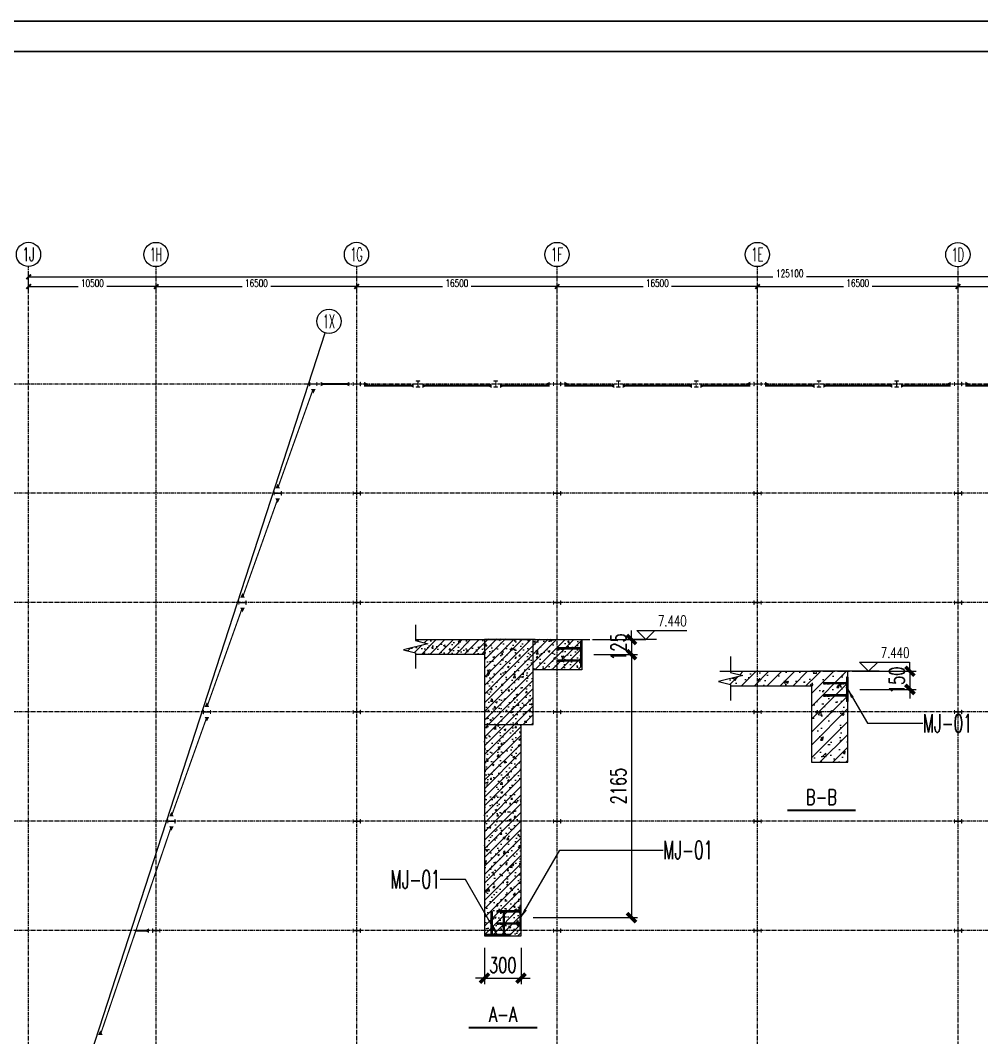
# Model space of a CAD drawing. Extents: x 782294 to 1727252, y -631030 to 17645.
# Drawn here: x 1220017 to 1299147, y -209742 to -125993 of the extents above; entities that cross this region are included whole.
import ezdxf
from ezdxf.enums import TextEntityAlignment as Align

# ---------------------------------------------------------------- set-up
doc = ezdxf.new("R2010")
doc.units = 0
for name, pattern in [('CENTER', [2, 1.25, -0.25, 0.25, -0.25]), ('ZN-CENTER', [2, 1.25, -0.25, 0.25, -0.25]), ('ZN-DOTE', [2.42, 2, -0.2, 0.02, -0.2])]:
    doc.linetypes.add(name, pattern=pattern)
doc.layers.get('Defpoints').update_dxf_attribs({"color": 210})
for name, color, linetype in [('!ZN1-填充-8', 8, 'Continuous'), ('!ZN2-WALL-5', 5, 'Continuous'), ('!ZN3-铝板幕墙-3', 3, 'Continuous'), ('!ZN6-轴线-1', 1, 'ZN-CENTER'), ('!ZN7-符号-173', 173, 'Continuous'), ('0-cxFrame', 155, 'Continuous'), ('20剖面图$0$PUB_HATCH', 8, 'Continuous'), ('2钢材断面', 2, 'Continuous'), ('3符号', 3, 'Continuous'), ('40钢材投影', 40, 'Continuous'), ('ALT_CEN-0-30', 1, 'CENTER'), ('DIM', 173, 'Continuous'), ('DOTE', 1, 'CENTER'), ('TEXT', 7, 'Continuous'), ('结构轮廓线', 1, 'Continuous')]:
    doc.layers.add(name, color=color, linetype=linetype)
for name, color, linetype, lineweight in [('0-cxText', 131, 'Continuous', 25), ('S-bea', 40, 'Continuous', 0), ('S-col', 2, 'Continuous', 0), ('梁', 4, 'Continuous', 18)]:
    doc.layers.add(name, color=color, linetype=linetype, lineweight=lineweight)
doc.styles.add('_TCH_AXIS', font='COMPLEX', dxfattribs={"bigfont": 'GBCBIG'})
doc.styles.add('cx_tuming', font='simhei.ttf')
doc.styles.add('cx_tuqian1', font='')
doc.styles.add('DHTEXT-1', font='romans.shx', dxfattribs={"width": 0.7, "bigfont": 'chinese.shx'})
doc.styles.add('卓越符号', font='ROMANS.shx', dxfattribs={"width": 0.7, "bigfont": 'CHINESE.shx'})
doc.styles.add('黑体', font='simhei.ttf', dxfattribs={"height": 12})
doc.styles.get('cx_tuqian1').set_extended_font_data('SimSun')
doc.dimstyles.new('ZN250', dxfattribs={"dimscale": 250, "dimtxt": 2.5, "dimasz": 1.5, "dimexe": 1, "dimexo": 2, "dimgap": 0.9, "dimtad": 1, "dimdec": 0, "dimdsep": 46, "dimtxsty": 'DHTEXT-1', "dimblk": 'ARCHTICK', "dimcen": 2.5, "dimclrd": 173, "dimclre": 173, "dimclrt": 7, "dimazin": 2, "dimtfac": 1, "dimtdec": 0, "dimtix": 1, "dimtmove": 2, "dimatfit": 3, "dimfxl": 0, "dimarcsym": 0})
doc.dimstyles.new('ZN50', dxfattribs={"dimscale": 50, "dimtxt": 2.5, "dimasz": 1.5, "dimexe": 1, "dimexo": 2, "dimgap": 0.9, "dimtad": 1, "dimdec": 0, "dimdsep": 46, "dimtxsty": 'DHTEXT-1', "dimblk": 'ARCHTICK', "dimcen": 2.5, "dimclrd": 173, "dimclre": 173, "dimclrt": 7, "dimazin": 2, "dimtfac": 1, "dimtdec": 0, "dimtix": 1, "dimtmove": 2, "dimatfit": 3, "dimfxl": 0, "dimtolj": 1, "dimtzin": 12, "dimarcsym": 0})
pattern_1 = [(45, (62317.96, 63234.193), (-35.35534, 35.35534), []), (50, (62317.96, 63234.19), (143.45204, -12.55043), [15, -165]), (355, (62317.96, 63234.2), (-27.75027, 150.43843), [12, -132]), (100.4514, (62329.92, 63233.15), (115.70188, 137.8879), [12.74804, -140.22842]), (46.1842, (62317.96, 63274.2), (213.4482, -33.1038), [22.5, -247.5]), (96.6356, (62335.75, 63271.43), (186.93254, 194.82357), [19.12206, -210.3426]), (351.1842, (62317.96, 63274.2), (186.9324, 194.8237), [18, -198]), (21, (62337.96, 63264.19), (119.38141, -80.52378), [15, -165]), (326, (62337.96, 63264.2), (48.66307, 145.03), [12, -132]), (71.4514, (62347.91, 63257.48), (168.04453, 64.5061), [12.74804, -140.22842]), (37.5, (62317.96, 63234.193), (2.43197, 66.57877), [0, -130.4, 0, -134, 0, -132.5]), (7.5, (62317.96, 63234.19), (52.61391, 78.88234), [0, -76.4, 0, -127.4, 0, -50.5]), (327.5, (62273.36, 63234.193), (106.764487, -4.510974), [0, -50, 0, -156, 0, -207]), (317.5, (62253.36, 63234.19), (116.63723, 20.021), [0, -65, 0, -103.6, 0, -147])]

# ---------------------------------------------------------------- blocks, each defined once
blk = doc.blocks.new('TK22.A1 L(Dragon)')
at = {"layer": '0-cxFrame', "color": 7, "const_width": 0.5}
blk.add_lwpolyline([(0, 0), (-841, 0), (-841, 594), (0, 594)], close=True, dxfattribs=at)
at = {"layer": '0-cxFrame', "const_width": 0.5}
blk.add_lwpolyline([(-80, 10), (-821, 10), (-821, 584), (-80, 584)], close=True, dxfattribs=at)
at = {"style": '黑体', "flags": 4}
blk.add_attdef('图幅', text='', height=3.3, dxfattribs=at).set_placement((-40, 3), align=Align.RIGHT)
at = {"layer": '0-cxText', "flags": 4}
for tag, height, style, p in [('建设单位', 3.5, 'cx_tuming', (-45, 240)), ('项目名称', 3.5, 'cx_tuming', (-45, 210)), ('子项名称', 3.5, 'cx_tuming', (-45, 180)), ('工程编号', 3.3, 'cx_tuqian1', (-35, 165)), ('图名1', 3.5, 'cx_tuming', (-45, 87)), ('图名2', 3.5, 'cx_tuming', (-45, 79)), ('图名3', 3.5, 'cx_tuming', (-45, 71)), ('出图日期', 3.3, 'cx_tuqian1', (-39, 60)), ('专业', 3.3, 'cx_tuqian1', (-55, 52)), ('图号', 3.3, 'cx_tuqian1', (-55, 44)), ('版次', 3.3, 'cx_tuqian1', (-20, 44))]:
    blk.add_attdef(tag, text='', height=height, dxfattribs=dict(at, style=style)).set_placement(p, align=Align.MIDDLE)
at = {"layer": 'Defpoints', "color": 6, "flags": 4}
for tag, height, style, p in [('tufu', 3.3, '黑体', (-12, 12)), ('dwfname', 4, 'cx_tuqian1', (-80, 3))]:
    blk.add_attdef(tag, text='', height=height, dxfattribs=dict(at, style=style)).set_placement(p, align=Align.RIGHT)
blk = doc.blocks.new('_ArchTick')
at = {"color": 0, "linetype": 'ByBlock', "const_width": 0.4}
blk.add_lwpolyline([(-0.5, -0.5), (0.5, 0.5)], dxfattribs=at)
blk = doc.blocks.new('*D1350')
at = {"layer": 'Defpoints', "color": 0, "ltscale": 2500, "transparency": 16777216}
for p in [(10500, 98027), (0, 97120), (10500, 97120)]:
    blk.add_point(p, dxfattribs=at)
at = {"layer": 'DIM', "color": 173, "linetype": 'ByBlock', "lineweight": -2, "ltscale": 2500, "transparency": 16777216}
for p, q in [((0, 97620), (0, 98277)), ((0, 98027), (4077, 98027)), ((10500, 98027), (6423, 98027)), ((10500, 97620), (10500, 98277))]:
    blk.add_line(p, q, dxfattribs=at)
at = {"layer": 'DIM', "color": 173, "lineweight": -2, "ltscale": 2500, "transparency": 16777216, "xscale": 375, "yscale": 375, "zscale": 375, "rotation": 180}
blk.add_blockref('_ArchTick', (0, 98027), dxfattribs=at)
at = {"layer": 'DIM', "color": 173, "lineweight": -2, "ltscale": 2500, "transparency": 16777216, "xscale": 375, "yscale": 375, "zscale": 375}
blk.add_blockref('_ArchTick', (10500, 98027), dxfattribs=at)
at = {"layer": 'DIM', "color": 7, "ltscale": 2500, "transparency": 16777216, "insert": (5250, 98302), "char_height": 625, "attachment_point": 5, "style": 'DHTEXT-1'}
blk.add_mtext('10500', dxfattribs=at)
blk = doc.blocks.new('*D1351')
at = {"layer": 'Defpoints', "color": 0, "ltscale": 2500, "transparency": 16777216}
for p in [(27000, 98027), (10500, 97120), (27000, 97120)]:
    blk.add_point(p, dxfattribs=at)
at = {"layer": 'DIM', "color": 173, "linetype": 'ByBlock', "lineweight": -2, "ltscale": 2500, "transparency": 16777216}
for p, q in [((10500, 97620), (10500, 98277)), ((10500, 98027), (17577, 98027)), ((27000, 98027), (19923, 98027)), ((27000, 97620), (27000, 98277))]:
    blk.add_line(p, q, dxfattribs=at)
at = {"layer": 'DIM', "color": 173, "lineweight": -2, "ltscale": 2500, "transparency": 16777216, "xscale": 375, "yscale": 375, "zscale": 375, "rotation": 180}
blk.add_blockref('_ArchTick', (10500, 98027), dxfattribs=at)
at = {"layer": 'DIM', "color": 173, "lineweight": -2, "ltscale": 2500, "transparency": 16777216, "xscale": 375, "yscale": 375, "zscale": 375}
blk.add_blockref('_ArchTick', (27000, 98027), dxfattribs=at)
at = {"layer": 'DIM', "color": 7, "ltscale": 2500, "transparency": 16777216, "insert": (18750, 98302), "char_height": 625, "attachment_point": 5, "style": 'DHTEXT-1'}
blk.add_mtext('16500', dxfattribs=at)
blk = doc.blocks.new('*D1358')
at = {"layer": 'Defpoints', "color": 0, "ltscale": 2500, "transparency": 16777216}
for p in [(43500, 98027), (27000, 97120), (43500, 97120)]:
    blk.add_point(p, dxfattribs=at)
at = {"layer": 'DIM', "color": 173, "linetype": 'ByBlock', "lineweight": -2, "ltscale": 2500, "transparency": 16777216}
for p, q in [((27000, 97620), (27000, 98277)), ((27000, 98027), (34077, 98027)), ((43500, 98027), (36423, 98027)), ((43500, 97620), (43500, 98277))]:
    blk.add_line(p, q, dxfattribs=at)
at = {"layer": 'DIM', "color": 173, "lineweight": -2, "ltscale": 2500, "transparency": 16777216, "xscale": 375, "yscale": 375, "zscale": 375, "rotation": 180}
blk.add_blockref('_ArchTick', (27000, 98027), dxfattribs=at)
at = {"layer": 'DIM', "color": 173, "lineweight": -2, "ltscale": 2500, "transparency": 16777216, "xscale": 375, "yscale": 375, "zscale": 375}
blk.add_blockref('_ArchTick', (43500, 98027), dxfattribs=at)
at = {"layer": 'DIM', "color": 7, "ltscale": 2500, "transparency": 16777216, "insert": (35250, 98302), "char_height": 625, "attachment_point": 5, "style": 'DHTEXT-1'}
blk.add_mtext('16500', dxfattribs=at)
blk = doc.blocks.new('*D1359')
at = {"layer": 'Defpoints', "color": 0, "ltscale": 2500, "transparency": 16777216}
for p in [(60000, 98027), (43500, 97120), (60000, 97120)]:
    blk.add_point(p, dxfattribs=at)
at = {"layer": 'DIM', "color": 173, "linetype": 'ByBlock', "lineweight": -2, "ltscale": 2500, "transparency": 16777216}
for p, q in [((43500, 97620), (43500, 98277)), ((43500, 98027), (50577, 98027)), ((60000, 98027), (52923, 98027)), ((60000, 97620), (60000, 98277))]:
    blk.add_line(p, q, dxfattribs=at)
at = {"layer": 'DIM', "color": 173, "lineweight": -2, "ltscale": 2500, "transparency": 16777216, "xscale": 375, "yscale": 375, "zscale": 375, "rotation": 180}
blk.add_blockref('_ArchTick', (43500, 98027), dxfattribs=at)
at = {"layer": 'DIM', "color": 173, "lineweight": -2, "ltscale": 2500, "transparency": 16777216, "xscale": 375, "yscale": 375, "zscale": 375}
blk.add_blockref('_ArchTick', (60000, 98027), dxfattribs=at)
at = {"layer": 'DIM', "color": 7, "ltscale": 2500, "transparency": 16777216, "insert": (51750, 98302), "char_height": 625, "attachment_point": 5, "style": 'DHTEXT-1'}
blk.add_mtext('16500', dxfattribs=at)
blk = doc.blocks.new('*D1360')
at = {"layer": 'Defpoints', "color": 0, "ltscale": 2500, "transparency": 16777216}
for p in [(76500, 98027), (60000, 97120), (76500, 97120)]:
    blk.add_point(p, dxfattribs=at)
at = {"layer": 'DIM', "color": 173, "linetype": 'ByBlock', "lineweight": -2, "ltscale": 2500, "transparency": 16777216}
for p, q in [((60000, 97620), (60000, 98277)), ((60000, 98027), (67077, 98027)), ((76500, 98027), (69423, 98027)), ((76500, 97620), (76500, 98277))]:
    blk.add_line(p, q, dxfattribs=at)
at = {"layer": 'DIM', "color": 173, "lineweight": -2, "ltscale": 2500, "transparency": 16777216, "xscale": 375, "yscale": 375, "zscale": 375, "rotation": 180}
blk.add_blockref('_ArchTick', (60000, 98027), dxfattribs=at)
at = {"layer": 'DIM', "color": 173, "lineweight": -2, "ltscale": 2500, "transparency": 16777216, "xscale": 375, "yscale": 375, "zscale": 375}
blk.add_blockref('_ArchTick', (76500, 98027), dxfattribs=at)
at = {"layer": 'DIM', "color": 7, "ltscale": 2500, "transparency": 16777216, "insert": (68250, 98302), "char_height": 625, "attachment_point": 5, "style": 'DHTEXT-1'}
blk.add_mtext('16500', dxfattribs=at)
blk = doc.blocks.new('*D1361')
at = {"layer": 'Defpoints', "color": 0, "ltscale": 2500, "transparency": 16777216}
for p in [(93000, 98027), (76500, 97120), (93000, 97120)]:
    blk.add_point(p, dxfattribs=at)
at = {"layer": 'DIM', "color": 173, "linetype": 'ByBlock', "lineweight": -2, "ltscale": 2500, "transparency": 16777216}
for p, q in [((76500, 97620), (76500, 98277)), ((76500, 98027), (83577, 98027)), ((93000, 98027), (85923, 98027)), ((93000, 97620), (93000, 98277))]:
    blk.add_line(p, q, dxfattribs=at)
at = {"layer": 'DIM', "color": 173, "lineweight": -2, "ltscale": 2500, "transparency": 16777216, "xscale": 375, "yscale": 375, "zscale": 375, "rotation": 180}
blk.add_blockref('_ArchTick', (76500, 98027), dxfattribs=at)
at = {"layer": 'DIM', "color": 173, "lineweight": -2, "ltscale": 2500, "transparency": 16777216, "xscale": 375, "yscale": 375, "zscale": 375}
blk.add_blockref('_ArchTick', (93000, 98027), dxfattribs=at)
at = {"layer": 'DIM', "color": 7, "ltscale": 2500, "transparency": 16777216, "insert": (84750, 98302), "char_height": 625, "attachment_point": 5, "style": 'DHTEXT-1'}
blk.add_mtext('16500', dxfattribs=at)
blk = doc.blocks.new('*D1370')
at = {"layer": 'Defpoints', "color": 0, "ltscale": 2500, "transparency": 16777216}
for p in [(125100, 98827), (0, 97220), (125100, 97220)]:
    blk.add_point(p, dxfattribs=at)
at = {"layer": 'DIM', "color": 173, "linetype": 'ByBlock', "lineweight": -2, "ltscale": 2500, "transparency": 16777216}
for p, q in [((0, 97720), (0, 99077)), ((0, 98827), (61269, 98827)), ((125100, 98827), (64031, 98827)), ((125100, 97720), (125100, 99077))]:
    blk.add_line(p, q, dxfattribs=at)
at = {"layer": 'DIM', "color": 173, "lineweight": -2, "ltscale": 2500, "transparency": 16777216, "xscale": 375, "yscale": 375, "zscale": 375, "rotation": 180}
blk.add_blockref('_ArchTick', (0, 98827), dxfattribs=at)
at = {"layer": 'DIM', "color": 173, "lineweight": -2, "ltscale": 2500, "transparency": 16777216, "xscale": 375, "yscale": 375, "zscale": 375}
blk.add_blockref('_ArchTick', (125100, 98827), dxfattribs=at)
at = {"layer": 'DIM', "color": 7, "ltscale": 2500, "transparency": 16777216, "insert": (62650, 99102), "char_height": 625, "attachment_point": 5, "style": 'DHTEXT-1'}
blk.add_mtext('125100', dxfattribs=at)
blk = doc.blocks.new('卓越-轴号')
blk.add_circle((0, 0), 4)
at = {"color": 0, "style": '_TCH_AXIS', "width": 1.041667, "flags": 8}
blk.add_attdef('A', text='', height=4.48, dxfattribs=at).set_placement((-2, -2.24), (2, -2.24), align=Align.FIT)
blk = doc.blocks.new('*U28')
at = {"const_width": 0.7}
blk.add_lwpolyline([(-11.29, 0), (11.29, 0)], dxfattribs=at)
at = {"color": 0, "style": '卓越符号', "width": 0.7, "flags": 8}
blk.add_attdef('图名', text='', height=5, dxfattribs=at).set_placement((0, 1.85), align=Align.CENTER)
blk.add_attdef('比例', (14.09, 1.85), '', height=4, dxfattribs=at)
blk = doc.blocks.new('A$Cec10f56f')
at = {"layer": '!ZN1-填充-8'}
h = blk.add_hatch(color=252, dxfattribs=at)
h.dxf.hatch_style = 1
h.paths.add_polyline_path([(10, 55), (10, 62.9), (18, 55)])
h = blk.add_hatch(color=252, dxfattribs=at)
h.dxf.hatch_style = 1
h.paths.add_polyline_path([(18, 55), (18, 45), (10, 45), (10, 55)])
h = blk.add_hatch(color=252, dxfattribs=at)
h.dxf.hatch_style = 1
h.paths.add_polyline_path([(10, 45), (10, 37.1), (18, 45)])
h = blk.add_hatch(color=252, dxfattribs=at)
h.dxf.hatch_style = 1
h.paths.add_polyline_path([(10, -45), (10, -37.1), (18, -45)])
h = blk.add_hatch(color=252, dxfattribs=at)
h.dxf.hatch_style = 1
h.paths.add_polyline_path([(18, -45), (18, -55), (10, -55), (10, -45)])
h = blk.add_hatch(color=252, dxfattribs=at)
h.dxf.hatch_style = 1
h.paths.add_polyline_path([(10, -55), (10, -62.9), (18, -55)])
at = {"layer": '2钢材断面'}
for p, q in [((0, 100), (10, 100)), ((0, 100), (0, -100)), ((10, 100), (10, 45)), ((10, 45), (10, -44)), ((10, -44), (10, -100)), ((0, -100), (10, -100))]:
    blk.add_line(p, q, dxfattribs=at)
at = {"layer": '40钢材投影'}
for p, q in [((18, 55), (10, 62.9)), ((10, 55), (200, 55)), ((10, 45), (200, 45)), ((18, 45), (10, 37.1)), ((200, 55), (200, 45)), ((18, -45), (10, -37.1)), ((10, -45), (200, -45)), ((10, -55), (200, -55)), ((18, -55), (10, -62.9)), ((200, -45), (200, -55))]:
    blk.add_line(p, q, dxfattribs=at)
for points in [[(172, 45), (150, 45), (150, 55), (200, 55), (200, 45), (184, 45)], [(172, -55), (150, -55), (150, -45), (200, -45), (200, -55), (184, -55)]]:
    blk.add_lwpolyline(points, dxfattribs=at)
at = {"layer": 'ALT_CEN-0-30', "ltscale": 0.3}
for p, q in [((0, 50), (197.8, 50)), ((0, -50), (197.8, -50))]:
    blk.add_line(p, q, dxfattribs=at)
blk = doc.blocks.new('*D286')
at = {"layer": 'Defpoints', "color": 0, "ltscale": 500, "transparency": 16777216}
for p in [(0, 0), (300, 0), (300, -348.4)]:
    blk.add_point(p, dxfattribs=at)
at = {"layer": 'DIM', "color": 173, "linetype": 'ByBlock', "lineweight": -2, "ltscale": 500, "transparency": 16777216}
for p, q in [((0, -100), (0, -398.4)), ((300, -100), (300, -398.4)), ((0, -348.4), (-75, -348.4)), ((0, -348.4), (300, -348.4)), ((300, -348.4), (375, -348.4))]:
    blk.add_line(p, q, dxfattribs=at)
at = {"layer": 'DIM', "color": 173, "lineweight": -2, "ltscale": 500, "transparency": 16777216, "xscale": 75, "yscale": 75, "zscale": 75}
blk.add_blockref('_ArchTick', (0, -348.4), dxfattribs=at)
at = {"layer": 'DIM', "color": 173, "lineweight": -2, "ltscale": 500, "transparency": 16777216, "xscale": 75, "yscale": 75, "zscale": 75, "rotation": 180}
blk.add_blockref('_ArchTick', (300, -348.4), dxfattribs=at)
at = {"layer": 'DIM', "color": 7, "ltscale": 500, "transparency": 16777216, "insert": (150, -240.9), "char_height": 125, "attachment_point": 5, "style": 'DHTEXT-1'}
blk.add_mtext('\\A1;300', dxfattribs=at)
blk = doc.blocks.new('*D287')
at = {"layer": 'Defpoints', "color": 0, "ltscale": 500, "transparency": 16777216}
for p in [(800, 2440), (800, 2315), (1209.7, 2315)]:
    blk.add_point(p, dxfattribs=at)
at = {"layer": 'DIM', "color": 173, "linetype": 'ByBlock', "lineweight": -2, "ltscale": 500, "transparency": 16777216}
for p, q in [((1209.7, 2440), (1209.7, 2515)), ((900, 2440), (1259.7, 2440)), ((1209.7, 2440), (1209.7, 2315)), ((900, 2315), (1259.7, 2315)), ((1209.7, 2315), (1209.7, 2240))]:
    blk.add_line(p, q, dxfattribs=at)
at = {"layer": 'DIM', "color": 173, "lineweight": -2, "ltscale": 500, "transparency": 16777216, "xscale": 75, "yscale": 75, "zscale": 75}
for p, rotation in [((1209.7, 2440), 270), ((1209.7, 2315), 90)]:
    blk.add_blockref('_ArchTick', p, dxfattribs=dict(at, rotation=rotation))
at = {"layer": 'DIM', "color": 7, "ltscale": 500, "transparency": 16777216, "insert": (1102.2, 2377.5), "char_height": 125, "attachment_point": 5, "rotation": 90, "style": 'DHTEXT-1'}
blk.add_mtext('\\A1;125', dxfattribs=at)
blk = doc.blocks.new('*D288')
at = {"layer": 'Defpoints', "color": 0, "ltscale": 500, "transparency": 16777216}
for p in [(800, 2315), (299.9, 150), (1209.7, 150)]:
    blk.add_point(p, dxfattribs=at)
at = {"layer": 'DIM', "color": 173, "linetype": 'ByBlock', "lineweight": -2, "ltscale": 500, "transparency": 16777216}
for p, q in [((900, 2315), (1259.7, 2315)), ((1209.7, 2315), (1209.7, 150)), ((399.9, 150), (1259.7, 150))]:
    blk.add_line(p, q, dxfattribs=at)
at = {"layer": 'DIM', "color": 173, "lineweight": -2, "ltscale": 500, "transparency": 16777216, "xscale": 75, "yscale": 75, "zscale": 75}
for p, rotation in [((1209.7, 2315), 90), ((1209.7, 150), 270)]:
    blk.add_blockref('_ArchTick', p, dxfattribs=dict(at, rotation=rotation))
at = {"layer": 'DIM', "color": 7, "ltscale": 500, "transparency": 16777216, "insert": (1102.2, 1232.5), "char_height": 125, "attachment_point": 5, "rotation": 90, "style": 'DHTEXT-1'}
blk.add_mtext('\\A1;2165', dxfattribs=at)
blk = doc.blocks.new('*U24')
at = {"ltscale": 10}
blk.add_line((3.48, 0), (-6.85, 0), dxfattribs=at)
blk.add_lwpolyline([(3, 3), (0, 0), (-3, 3), (13.45, 3)])
at = {"color": 0, "style": '卓越符号', "width": 0.7, "flags": 8}
blk.add_attdef('±0.000', text='', height=3.5, dxfattribs=at).set_placement((13.45, 4.35), align=Align.RIGHT)
blk = doc.blocks.new('*D31')
at = {"layer": 'Defpoints', "color": 0, "ltscale": 500, "transparency": 16777216}
for p in [(1480489.7, -114087.9), (1480489.7, -114237.9), (1481001.1, -114237.9)]:
    blk.add_point(p, dxfattribs=at)
at = {"layer": 'DIM', "color": 173, "linetype": 'ByBlock', "lineweight": -2, "ltscale": 500, "transparency": 16777216}
for p, q in [((1481001.1, -114087.9), (1481001.1, -114012.9)), ((1480589.7, -114087.9), (1481051.1, -114087.9)), ((1481001.1, -114087.9), (1481001.1, -114237.9)), ((1480589.7, -114237.9), (1481051.1, -114237.9)), ((1481001.1, -114237.9), (1481001.1, -114312.9))]:
    blk.add_line(p, q, dxfattribs=at)
at = {"layer": 'DIM', "color": 173, "lineweight": -2, "ltscale": 500, "transparency": 16777216, "xscale": 75, "yscale": 75, "zscale": 75}
for p, rotation in [((1481001.1, -114087.9), 270), ((1481001.1, -114237.9), 90)]:
    blk.add_blockref('_ArchTick', p, dxfattribs=dict(at, rotation=rotation))
at = {"layer": 'DIM', "color": 7, "ltscale": 500, "transparency": 16777216, "insert": (1480893.6, -114162.9), "char_height": 125, "attachment_point": 5, "rotation": 90, "style": 'DHTEXT-1'}
blk.add_mtext('\\A1;150', dxfattribs=at)
blk = doc.blocks.new('20250922143512')
at = {"layer": 'S-col'}
blk.add_lwpolyline([(-0.37, -0.19), (-0.37, 0.19), (-0.36, 0.19), (-0.36, 0), (0.36, 0), (0.36, 0.19), (0.38, 0.19), (0.38, -0.19), (0.36, -0.19), (0.36, -0.01), (-0.36, -0.01), (-0.36, -0.19)], close=True, dxfattribs=at)
blk = doc.blocks.new('A$Ccfb95ebe')
at = {"layer": 'S-bea'}
for points in [[(23431, 89585, 375, 0, 0), (23431, 89210, 375, 0, 0)], [(24031, 90000, 375, 0, 0), (24406, 90000, 375, 0, 0)], [(26400, 90000, 375, 0, 0), (26025, 90000, 375, 0, 0)], [(26400, 90000, 375, 0, 0), (26025, 90000, 375, 0, 0)], [(27600, 90000, 375, 0, 0), (27975, 90000, 375, 0, 0)], [(31700, 89863, 375, 0, 0), (31325, 89863, 375, 0, 0)], [(32400, 89863, 375, 0, 0), (32775, 89863, 375, 0, 0)], [(38100, 89863, 375, 0, 0), (37725, 89863, 375, 0, 0)], [(38800, 89863, 375, 0, 0), (39175, 89863, 375, 0, 0)], [(42900, 90000, 375, 0, 0), (42525, 90000, 375, 0, 0)], [(42900, 90000, 375, 0, 0), (42525, 90000, 375, 0, 0)], [(44100, 90000, 375, 0, 0), (44475, 90000, 375, 0, 0)], [(48200, 89863, 375, 0, 0), (47825, 89863, 375, 0, 0)], [(48900, 89863, 375, 0, 0), (49275, 89863, 375, 0, 0)], [(54600, 89863, 375, 0, 0), (54225, 89863, 375, 0, 0)], [(55300, 89863, 375, 0, 0), (55675, 89863, 375, 0, 0)], [(59400, 90000, 375, 0, 0), (59025, 90000, 375, 0, 0)], [(59400, 90000, 375, 0, 0), (59025, 90000, 375, 0, 0)], [(60600, 90000, 375, 0, 0), (60975, 90000, 375, 0, 0)], [(64700, 89863, 375, 0, 0), (64325, 89863, 375, 0, 0)], [(65400, 89863, 375, 0, 0), (65775, 89863, 375, 0, 0)], [(71100, 89863, 375, 0, 0), (70725, 89863, 375, 0, 0)], [(71800, 89863, 375, 0, 0), (72175, 89863, 375, 0, 0)], [(75900, 90000, 375, 0, 0), (75525, 90000, 375, 0, 0)], [(75900, 90000, 375, 0, 0), (75525, 90000, 375, 0, 0)], [(77100, 90000, 375, 0, 0), (77475, 90000, 375, 0, 0)], [(20500, 81415, 375, 0, 0), (20500, 81790, 375, 0, 0)], [(20500, 80585, 375, 0, 0), (20500, 80210, 375, 0, 0)], [(17600, 72415, 375, 0, 0), (17600, 72790, 375, 0, 0)], [(17600, 71585, 375, 0, 0), (17600, 71210, 375, 0, 0)], [(14670, 63415, 375, 0, 0), (14670, 63790, 375, 0, 0)], [(14670, 62585, 375, 0, 0), (14670, 62210, 375, 0, 0)], [(11750, 54415, 375, 0, 0), (11750, 54790, 375, 0, 0)], [(11750, 53585, 375, 0, 0), (11750, 53210, 375, 0, 0)], [(9900, 45000, 375, 0, 0), (9525, 45000, 375, 0, 0)], [(9900, 45000, 375, 0, 0), (9525, 45000, 375, 0, 0)], [(5900, 36415, 375, 0, 0), (5900, 36790, 375, 0, 0)]]:
    blk.add_lwpolyline(points, format="xyseb", dxfattribs=at)
at = {"layer": 'S-bea', "const_width": 150}
for points in [[(24031, 90000), (26400, 90000)], [(27600, 89863), (31700, 89863)], [(32400, 89863), (38100, 89863)], [(38800, 89863), (42900, 89863)], [(44100, 89863), (48200, 89863)], [(48900, 89863), (54600, 89863)], [(55300, 89863), (59400, 89863)], [(60600, 89863), (64700, 89863)], [(65400, 89863), (71100, 89863)], [(71800, 89863), (75900, 89863)], [(77100, 89863), (81200, 89863)], [(9900, 45000), (8825, 45000)]]:
    blk.add_lwpolyline(points, dxfattribs=at)
at = {"layer": 'S-col'}
for points in [[(23131, 89850), (23131, 90150), (23143, 90150), (23143, 90004), (23719, 90004), (23719, 90150), (23731, 90150), (23731, 89850), (23719, 89850), (23719, 89996), (23143, 89996), (23143, 89850)], [(32200, 89750), (31900, 89750), (31900, 89762), (32046, 89762), (32046, 90238), (31900, 90238), (31900, 90250), (32200, 90250), (32200, 90238), (32054, 90238), (32054, 89762), (32200, 89762)], [(38300, 89750), (38600, 89750), (38600, 89762), (38454, 89762), (38454, 90238), (38600, 90238), (38600, 90250), (38300, 90250), (38300, 90238), (38446, 90238), (38446, 89762), (38300, 89762)], [(48700, 89750), (48400, 89750), (48400, 89762), (48546, 89762), (48546, 90238), (48400, 90238), (48400, 90250), (48700, 90250), (48700, 90238), (48554, 90238), (48554, 89762), (48700, 89762)], [(54800, 89750), (55100, 89750), (55100, 89762), (54954, 89762), (54954, 90238), (55100, 90238), (55100, 90250), (54800, 90250), (54800, 90238), (54946, 90238), (54946, 89762), (54800, 89762)], [(65200, 89750), (64900, 89750), (64900, 89762), (65046, 89762), (65046, 90238), (64900, 90238), (64900, 90250), (65200, 90250), (65200, 90238), (65054, 90238), (65054, 89762), (65200, 89762)], [(71300, 89750), (71600, 89750), (71600, 89762), (71454, 89762), (71454, 90238), (71600, 90238), (71600, 90250), (71300, 90250), (71300, 90238), (71446, 90238), (71446, 89762), (71300, 89762)]]:
    blk.add_lwpolyline(points, close=True, dxfattribs=at)
at = {"layer": '梁', "linetype": 'Continuous', "const_width": 100}
for points in [[(20500, 81415), (23420, 89585)], [(17600, 72415), (20520, 80585)], [(14670, 63415), (17590, 71585)], [(11750, 54415), (14670, 62585)], [(5900, 36415), (11750, 53585)]]:
    blk.add_lwpolyline(points, dxfattribs=at)
at = {"layer": 'S-col', "xscale": 800.0000000000005, "yscale": 800.0000000000005, "zscale": 800.0000000000005}
for p in [(27000, 90000), (43500, 90000), (60000, 90000), (76500, 90000), (20500, 81000), (27000, 81000), (43500, 81000), (60000, 81000), (76500, 81000), (17600, 72000), (27000, 72000), (43500, 72000), (60000, 72000), (76500, 72000), (14670, 63000), (27000, 63000), (43500, 63000), (60000, 63000), (76500, 63000), (11750, 54000), (27000, 54000), (43500, 54000), (60000, 54000), (76500, 54000), (10500, 45000), (27000, 45000), (43500, 45000), (60000, 45000), (76500, 45000)]:
    blk.add_blockref('20250922143512', p, dxfattribs=at)
blk = doc.blocks.new('20250901082728')
at = {"layer": 'DOTE', "ltscale": 250}
for p, q in [((0, -5988.9), (0, 99667.3)), ((10500, -5994), (10500, 99662.3)), ((27000, -5993.9), (27000, 99662.3)), ((43500, -5993.9), (43500, 99662.3)), ((60000, -5994.5), (60000, 99662.3)), ((76500, -6003), (76500, 99662.3)), ((133969.2, 90000), (-8092.2, 90000)), ((109500, 81000), (-8092.2, 81000)), ((109500, 72000), (-8092.2, 72000)), ((109500, 63000), (-8092.2, 63000)), ((109500, 54000), (-8092.2, 54000)), ((109500, 45000), (-8092.2, 45000))]:
    blk.add_line(p, q, dxfattribs=at)
at = {"layer": 'DOTE', "linetype": 'ByBlock'}
blk.add_lwpolyline([(-2087.6, 12582.6), (24399, 94214.7)], dxfattribs=at)
at = {"layer": '3符号', "color": 7}
ref = blk.add_blockref('卓越-轴号', (-12.9, 100667.2), dxfattribs=dict(at, xscale=250, yscale=250, zscale=250))
ref.add_attrib('A', '1J', dxfattribs={"layer": '0', "color": 0, "height": 1120, "style": '_TCH_AXIS', "width": 0.721154}).set_placement((-512.9, 100107.2), (487.1, 100107.2), align=Align.FIT)
ref = blk.add_blockref('卓越-轴号', (10487, 100662.1), dxfattribs=dict(at, xscale=250, yscale=250, zscale=250))
ref.add_attrib('A', '1H', dxfattribs={"layer": '0', "color": 0, "height": 1120, "style": '_TCH_AXIS', "width": 0.535714}).set_placement((9987, 100102.1), (10987, 100102.1), align=Align.FIT)
ref = blk.add_blockref('卓越-轴号', (26987, 100667.2), dxfattribs=dict(at, xscale=250, yscale=250, zscale=250))
ref.add_attrib('A', '1G', dxfattribs={"layer": '0', "color": 0, "height": 1120, "style": '_TCH_AXIS', "width": 0.568182}).set_placement((26487, 100107.2), (27487, 100107.2), align=Align.FIT)
ref = blk.add_blockref('卓越-轴号', (43487, 100662.2), dxfattribs=dict(at, xscale=250, yscale=250, zscale=250))
ref.add_attrib('A', '1F', dxfattribs={"layer": '0', "color": 0, "height": 1120, "style": '_TCH_AXIS', "width": 0.604839}).set_placement((42987, 100102.2), (43987, 100102.2), align=Align.FIT)
ref = blk.add_blockref('卓越-轴号', (59987, 100661.6), dxfattribs=dict(at, xscale=250, yscale=250, zscale=250))
ref.add_attrib('A', '1E', dxfattribs={"layer": '0', "color": 0, "height": 1120, "style": '_TCH_AXIS', "width": 0.604839}).set_placement((59487, 100101.6), (60487, 100101.6), align=Align.FIT)
ref = blk.add_blockref('卓越-轴号', (76487, 100653.1), dxfattribs=dict(at, xscale=250, yscale=250, zscale=250))
ref.add_attrib('A', '1D', dxfattribs={"layer": '0', "color": 0, "height": 1120, "style": '_TCH_AXIS', "width": 0.585938}).set_placement((75987, 100093.1), (76987, 100093.1), align=Align.FIT)
ref = blk.add_blockref('卓越-轴号', (24725.2, 95160), dxfattribs=dict(at, xscale=250, yscale=250, zscale=250))
ref.add_attrib('A', '1X', dxfattribs={"layer": '0', "color": 0, "height": 1120, "style": '_TCH_AXIS', "width": 0.568182}).set_placement((24225.2, 94600), (25225.2, 94600), align=Align.FIT)
at = {"layer": 'DIM', "ltscale": 2500}
for base, p1, p2, picture, middle in [((125100, 98826.7), (0, 97220), (125100, 97220), '*D1370', (62650, 99101.7)), ((10500, 98026.7), (0, 97120), (10500, 97120), '*D1350', (5250, 98301.7)), ((27000, 98026.7), (10500, 97120), (27000, 97120), '*D1351', (18750, 98301.7)), ((43500, 98026.7), (27000, 97120), (43500, 97120), '*D1358', (35250, 98301.7)), ((60000, 98026.7), (43500, 97120), (60000, 97120), '*D1359', (51750, 98301.7)), ((76500, 98026.7), (60000, 97120), (76500, 97120), '*D1360', (68250, 98301.7)), ((93000, 98026.7), (76500, 97120), (93000, 97120), '*D1361', (84750, 98301.7))]:
    dim = blk.add_linear_dim(base=base, p1=p1, p2=p2, angle=0, dimstyle='ZN250', dxfattribs=at)
    dim.commit()
    dim.dimension.update_dxf_attribs({"geometry": picture, "text_midpoint": middle, "dimtype": 129})
blk = doc.blocks.new('20250904100717')
at = {"layer": '!ZN1-填充-8', "ltscale": 20}
h = blk.add_hatch(dxfattribs=at)
h.set_pattern_fill('钢筋混凝土', color=256, scale=20)
h.set_pattern_definition(pattern_1)
h.paths.add_polyline_path([(-567.3, 2330), (-567.3, 2320), (0, 2320), (0, 2440), (-567.3, 2440), (-567.3, 2430), (-467.3, 2405), (-667.3, 2355)])
h = blk.add_hatch(dxfattribs=at)
h.set_pattern_fill('钢筋混凝土', color=256, scale=20)
h.set_pattern_definition(pattern_1)
h.paths.add_polyline_path([(0, 1740), (0, 0), (299.9, 0), (300, 1740), (400, 1740), (400, 2190), (800, 2190), (800, 2440), (0, 2445)])
at = {"layer": '!ZN2-WALL-5'}
for p, q in [((-567.3, 2440), (0, 2440)), ((400, 2440), (0, 2440)), ((0, 2440), (0, 1740)), ((400, 1740), (400, 2440)), ((-567.3, 2320), (0, 2320)), ((0, 1740), (400, 1740))]:
    blk.add_line(p, q, dxfattribs=at)
for points in [[(400, 2440), (800, 2440), (800, 2190), (400, 2190)], [(0, 1740), (0, 0), (300, 0), (300, 1740)]]:
    blk.add_lwpolyline(points, dxfattribs=at)
at = {"layer": '!ZN6-轴线-1', "color": 1, "linetype": 'ZN-DOTE', "ltscale": 50}
blk.add_line((-200.1, 2440), (1327.7, 2440), dxfattribs=at)
at = {"layer": '!ZN7-符号-173'}
blk.add_lwpolyline([(-567.3, 2560), (-567.3, 2430), (-467.3, 2405), (-667.3, 2355), (-567.3, 2330), (-567.3, 2200)], dxfattribs=at)
at = {"layer": '3符号', "color": 7}
ref = blk.add_blockref('*U24', (1327.7, 2440), dxfattribs=dict(at, xscale=25, yscale=25, zscale=25))
ref.add_attrib('±0.000', '7.440', dxfattribs={"layer": '0', "color": 0, "height": 87.5, "style": '卓越符号', "width": 0.7}).set_placement((1663.9, 2548.8), align=Align.RIGHT)
ref = blk.add_blockref('*U28', (152.3, -755.2), dxfattribs=dict(at, xscale=25, yscale=25, zscale=25))
ref.add_attrib('图名', 'A-A', dxfattribs={"layer": '0', "color": 0, "height": 125, "style": '卓越符号', "width": 0.7}).set_placement((152.3, -709), align=Align.CENTER)
at = {"layer": '40钢材投影', "color": 2, "ltscale": 500, "xscale": -1}
for p, rotation in [((800, 2315), 359.9999999933083), ((110, 0), 270)]:
    blk.add_blockref('A$Cec10f56f', p, dxfattribs=dict(at, rotation=rotation))
blk.add_blockref('A$Cec10f56f', (299.9, 150), dxfattribs=at)
at = {"layer": 'TEXT', "ltscale": 500, "style": 'DHTEXT-1', "width": 0.6}
blk.add_text('MJ-01', height=150, dxfattribs=at).set_placement((1470.7, 706), align=Align.MIDDLE_LEFT)
blk.add_text('MJ-01', height=150, dxfattribs=at).set_placement((-364.4, 464.3), align=Align.MIDDLE_RIGHT)
at = {"layer": 'DIM', "ltscale": 500}
for base, p1, p2, picture, middle in [((1209.7, 2315), (800, 2440), (800, 2315), '*D287', (1102.2, 2377.5)), ((1209.7, 150), (800, 2315), (299.9, 150), '*D288', (1102.2, 1232.5))]:
    dim = blk.add_linear_dim(base=base, p1=p1, p2=p2, angle=90, dimstyle='ZN50', dxfattribs=at)
    dim.commit()
    dim.dimension.update_dxf_attribs({"geometry": picture, "text_midpoint": middle})
dim = blk.add_linear_dim(base=(300, -348.4), p1=(0, 0), p2=(300, 0), dimstyle='ZN50', dxfattribs=at)
dim.commit()
dim.dimension.update_dxf_attribs({"geometry": '*D286', "text_midpoint": (150, -240.9)})
at = {"layer": 'DIM', "color": 1}
for points in [[(299.9, 150), (620.9, 706), (1470.7, 706)], [(110, 0), (-158.1, 464.3), (-364.4, 464.3)]]:
    blk.add_leader(points, dimstyle='ZN50', dxfattribs=at)
blk = doc.blocks.new('20250904100722')
at = {"layer": '20剖面图$0$PUB_HATCH'}
h = blk.add_hatch(dxfattribs=at)
h.set_pattern_fill('钢筋混凝土', color=256, scale=30, style=0)
h.set_pattern_definition([(45, (1654310.4, -574947.45), (-53.0330086, 53.0330086), []), (50, (1654310.4, -574947.45), (215.178055, -18.82564), [22.5, -247.5]), (355, (1654310.4, -574947.45), (-41.6254, 225.65764), [18, -198]), (100.4514, (1654328.33, -574949.02), (173.552815, 206.831863), [19.122057, -210.342634]), (46.1842, (1654310.4, -574887.45), (320.172315, -49.655704), [33.75, -371.25]), (96.6356, (1654337.08, -574891.6), (280.39881, 292.23536), [28.683086, -315.5139]), (351.1842, (1654310.4, -574887.45), (280.398584, 292.23558), [27, -297]), (21, (1654340.4, -574902.45), (179.072116, -120.785667), [22.5, -247.5]), (326, (1654340.4, -574902.45), (72.9946, 217.545014), [18, -198]), (71.4514, (1654355.32, -574912.52), (252.066789, 96.75915), [19.122057, -210.342634]), (37.5, (1654310.4, -574947.45), (3.6479566, 99.868156), [0, -195.6, 0, -201, 0, -198.75]), (7.5, (1654310.4, -574947.45), (78.920861, 118.3235136), [0, -114.6, 0, -191.1, 0, -75.75]), (327.5, (1654243.5, -574947.45), (160.146731, -6.7664615), [0, -75, 0, -234, 0, -310.5]), (317.5, (1654213.5, -574947.45), (174.955851, 30.031495), [0, -97.5, 0, -155.4, 0, -220.5])])
h.paths.add_polyline_path([(-665.2, 640), (-665.2, 630), (-2.7, 630), (-2.7, 750), (-665.2, 750), (-665.2, 740), (-565.2, 715), (-765.2, 665)])
h = blk.add_hatch(dxfattribs=at)
h.set_pattern_fill('钢筋混凝土', color=256, scale=30, style=0)
h.set_pattern_definition([(45, (1654313.056, -574947.45), (-53.0330086, 53.0330086), []), (50, (1654313.06, -574947.45), (215.178055, -18.82564), [22.5, -247.5]), (355, (1654313.06, -574947.45), (-41.6254, 225.65764), [18, -198]), (100.4514, (1654330.99, -574949.02), (173.552815, 206.831863), [19.122057, -210.342634]), (46.1842, (1654313.06, -574887.45), (320.172315, -49.655704), [33.75, -371.25]), (96.6356, (1654339.74, -574891.6), (280.39881, 292.23536), [28.683086, -315.5139]), (351.1842, (1654313.06, -574887.45), (280.398584, 292.23558), [27, -297]), (21, (1654343.06, -574902.45), (179.072116, -120.785667), [22.5, -247.5]), (326, (1654343.06, -574902.45), (72.9946, 217.545014), [18, -198]), (71.4514, (1654357.98, -574912.52), (252.066789, 96.75915), [19.122057, -210.342634]), (37.5, (1654313.056, -574947.45), (3.6479566, 99.868156), [0, -195.6, 0, -201, 0, -198.75]), (7.5, (1654313.06, -574947.45), (78.920861, 118.3235136), [0, -114.6, 0, -191.1, 0, -75.75]), (327.5, (1654246.156, -574947.45), (160.146731, -6.7664615), [0, -75, 0, -234, 0, -310.5]), (317.5, (1654216.16, -574947.45), (174.955851, 30.031495), [0, -97.5, 0, -155.4, 0, -220.5])])
h.paths.add_polyline_path([(0, 0), (300, 0), (300, 750), (0, 750)])
at = {"layer": '!ZN2-WALL-5'}
for p, q in [((-665.2, 750), (0, 750)), ((300, 750), (0, 750)), ((300, 0), (300, 750)), ((-665.2, 630), (0, 630)), ((0, 630), (0, 0)), ((0, 0), (300, 0))]:
    blk.add_line(p, q, dxfattribs=at)
at = {"layer": '!ZN6-轴线-1', "color": 1, "linetype": 'ZN-DOTE', "ltscale": 50}
blk.add_line((-753.2, 750), (471.2, 750), dxfattribs=at)
at = {"layer": '!ZN7-符号-173'}
blk.add_lwpolyline([(-665.2, 870), (-665.2, 740), (-565.2, 715), (-765.2, 665), (-665.2, 640), (-665.2, 510)], dxfattribs=at)
at = {"layer": '3符号', "color": 7}
ref = blk.add_blockref('*U24', (471.2, 750), dxfattribs=dict(at, xscale=25, yscale=25, zscale=25))
ref.add_attrib('±0.000', '7.440', dxfattribs={"layer": '0', "color": 0, "height": 87.5, "style": '卓越符号', "width": 0.7}).set_placement((807.5, 858.7), align=Align.RIGHT)
ref = blk.add_blockref('*U28', (83.1, -395.4), dxfattribs=dict(at, xscale=25, yscale=25, zscale=25))
ref.add_attrib('图名', 'B-B', dxfattribs={"layer": '0', "color": 0, "height": 125, "style": '卓越符号', "width": 0.7}).set_placement((83.1, -349.2), align=Align.CENTER)
at = {"layer": '40钢材投影', "color": 2, "ltscale": 500, "xscale": -1, "rotation": 359.9999999933083}
blk.add_blockref('A$Cec10f56f', (300, 600), dxfattribs=at)
at = {"layer": 'TEXT', "ltscale": 500, "style": 'DHTEXT-1', "width": 0.6}
blk.add_text('MJ-01', height=150, dxfattribs=at).set_placement((917.4, 320.9), align=Align.MIDDLE_LEFT)
at = {"layer": 'DIM', "ltscale": 500}
dim = blk.add_linear_dim(base=(811.4, 600), p1=(300, 750), p2=(300, 600), angle=90, dimstyle='ZN50', dxfattribs=at)
dim.commit()
dim.dimension.update_dxf_attribs({"geometry": '*D31', "text_midpoint": (703.9, 675), "insert": (-1480189.7, 114837.9)})
at = {"layer": 'DIM', "color": 1}
blk.add_leader([(300, 600), (461.1, 320.9), (917.4, 320.9)], dimstyle='ZN50', dxfattribs=at)

msp = doc.modelspace()

# ---------------------------------------------------------------- block references
at = {"layer": '!ZN3-铝板幕墙-3', "ltscale": 1750}
msp.add_blockref('A$Ccfb95ebe', (1220701.4, -245931.2), dxfattribs=at)
at = {"ltscale": 2000}
msp.add_blockref('20250901082728', (1220701.4, -245931.2), dxfattribs=at)
at = {"layer": '0-cxFrame', "xscale": 250, "yscale": 250, "zscale": 250}
msp.add_blockref('TK22.A1 L(Dragon)', (1390776.7, -274555.4), dxfattribs=at)
at = {"layer": '结构轮廓线', "ltscale": 500, "xscale": 10, "yscale": 10, "zscale": 10}
for name, p in [('20250904100717', (1258228.4, -201360.2)), ('20250904100722', (1285129.4, -187073.1))]:
    msp.add_blockref(name, p, dxfattribs=at)

doc.saveas('drawing.dxf')
